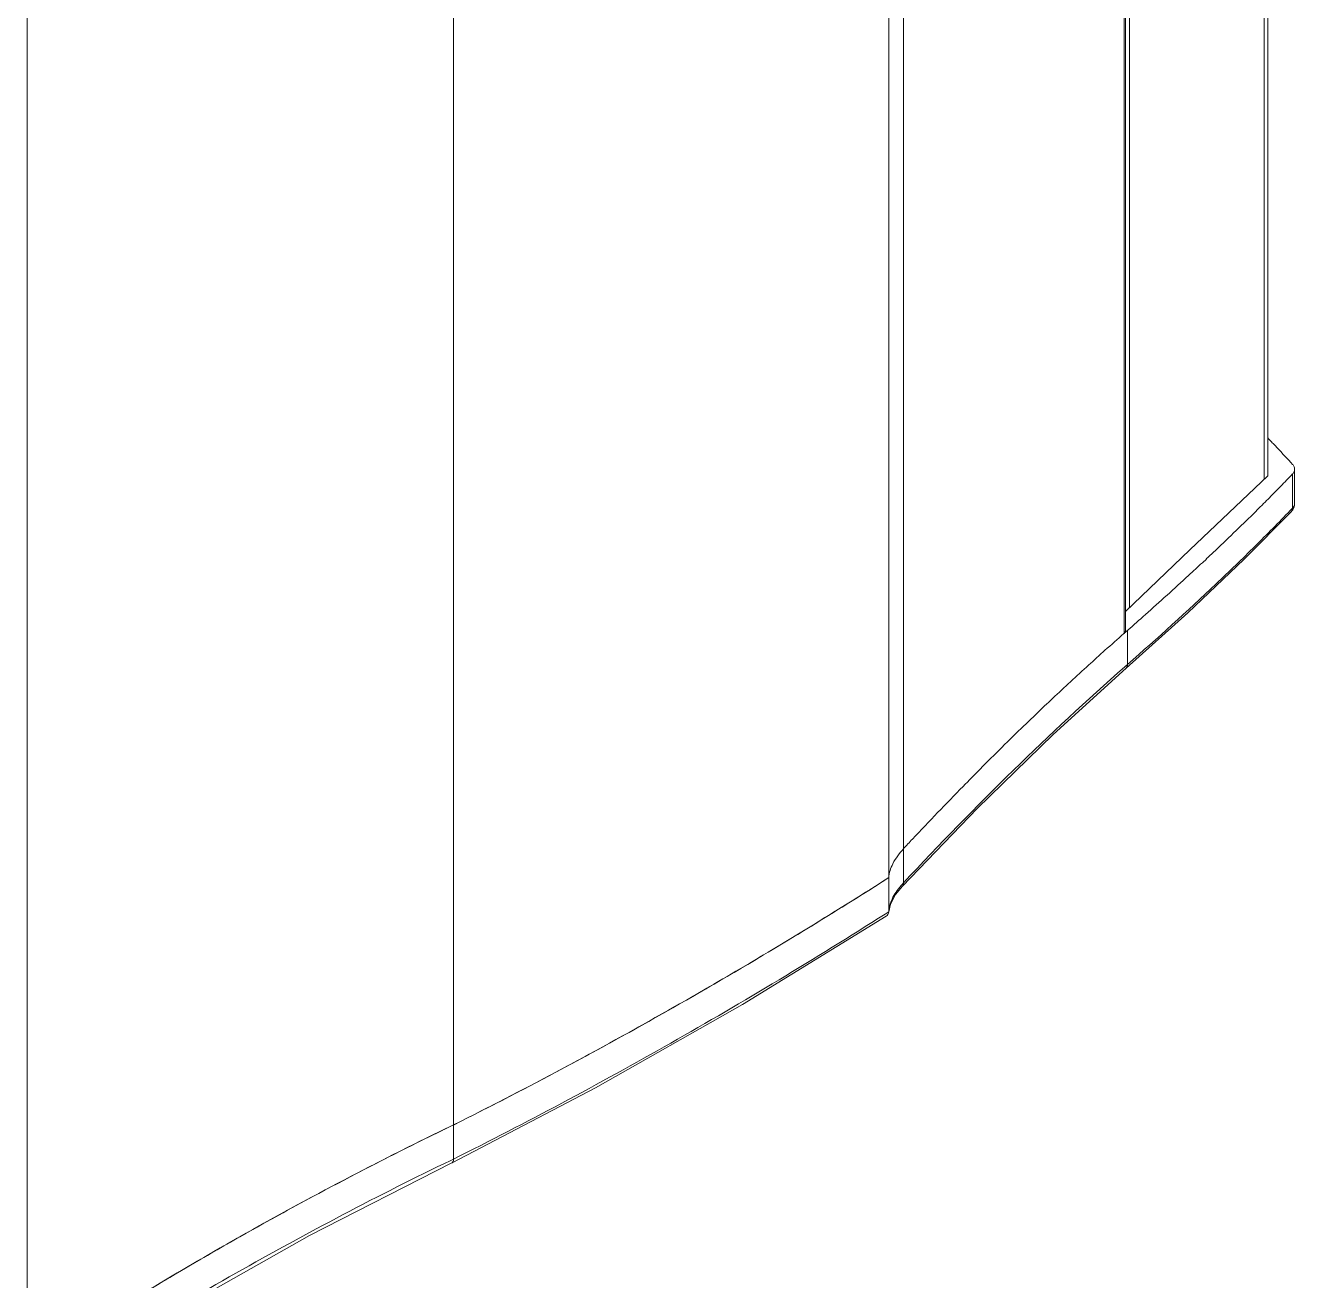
# Model space of a CAD drawing. Header units: millimetres. Extents: x 1177 to 2959, y 93 to 1353.
# Drawn here: x 2655.6 to 2771.3, y 513.5 to 628 of the extents above; entities that cross this region are included whole.
import ezdxf

# ---------------------------------------------------------------- set-up
doc = ezdxf.new("R2010")
doc.units = ezdxf.units.MM
doc.header["$LTSCALE"] = 0.1
doc.layers.get('0').update_dxf_attribs({"lineweight": 13})

msp = doc.modelspace()

# ---------------------------------------------------------------- linework, layer by layer
for p, q in [((2768.52, 1214.47), (2768.52, 586.59)), ((2768.85, 1214.8), (2768.85, 586.9)), ((2755.75, 1202.55), (2755.75, 572.52)), ((2755.87, 572.76), (2755.87, 1202.66)), ((2756.26, 574.89), (2756.26, 1203)), ((2735.65, 549.77), (2735.65, 1182.91)), ((2734.29, 1180.27), (2734.29, 547.13)), ((2694.62, 1157.72), (2694.62, 524.58)), ((2655.73, 505.65), (2655.73, 1135.68)), ((2769.52, 589.64), (2769.7, 589.45)), ((2768.85, 586.9), (2761.76, 580.14)), ((2771.11, 587.06), (2771.11, 583.95)), ((2771.3, 587.5), (2771.3, 584.39)), ((2771.11, 583.95), (2770.89, 583.73)), ((2771.11, 583.95), (2770.9, 583.73)), ((2771, 583.63), (2771, 583.63)), ((2761.76, 580.14), (2755.87, 574.52)), ((2764.81, 580.77), (2764.57, 580.55)), ((2763.25, 579.3), (2762.89, 578.96)), ((2757.69, 574.23), (2757.48, 574.05)), ((2756.48, 573.16), (2755.73, 572.5)), ((2756.06, 572.79), (2756.06, 569.68)), ((2754.01, 570.98), (2753.81, 570.8)), ((2756.06, 569.68), (2755.81, 569.47)), ((2756.06, 569.68), (2755.82, 569.46)), ((2755.93, 569.34), (2755.93, 569.34)), ((2734.29, 550.24), (2734.22, 550.2)), ((2734.29, 550.24), (2734.22, 550.2)), ((2735.54, 549.45), (2735.54, 549.45)), ((2734.29, 547.13), (2733.96, 546.92)), ((2734.29, 547.13), (2733.96, 546.92)), ((2734.29, 547.13), (2734.29, 547.11)), ((2720.99, 542.08), (2720.35, 541.7)), ((2721, 542.07), (2720.36, 541.7)), ((2707.61, 534.49), (2706.99, 534.14)), ((2707.62, 534.48), (2706.99, 534.14)), ((2694.66, 527.71), (2694.62, 527.69)), ((2694.66, 527.71), (2694.62, 527.69)), ((2694.62, 524.58), (2694.36, 524.45)), ((2694.62, 524.58), (2694.36, 524.45)), ((2694.47, 524.23), (2694.48, 524.23)), ((2682.34, 521.45), (2681.85, 521.19)), ((2682.34, 521.45), (2681.86, 521.18)), ((2669.24, 514.08), (2668.73, 513.78)), ((2669.24, 514.07), (2668.74, 513.77))]:
    msp.add_line(p, q)
for points in [[(2755.93, 569.34), (2761.55, 574.39), (2766.7, 579.28), (2771, 583.63)], [(2735.54, 549.45), (2742.36, 556.56), (2749.3, 563.31), (2755.93, 569.34)], [(2734.29, 547.11), (2734.44, 547.81), (2734.92, 548.69), (2735.54, 549.45)], [(2694.48, 524.23), (2707.55, 531.06), (2720.96, 538.67), (2734.07, 546.73)], [(2655.58, 502.19), (2668.33, 510.17), (2681.49, 517.62), (2694.47, 524.23)]]:
    msp.add_lwpolyline(points)
for centre, radius, start, end in [((2723.42, 546.35), 63.24, 43.2068, 44.087), ((2630.4, 458.39), 191.26, 42.629, 43.2516), ((2663.31, 689.59), 148.77, 315.8286, 316.4372), ((2653.89, 698.71), 161.88, 315.5148, 315.8357), ((2647.93, 704.56), 170.23, 315.2736, 315.5166), ((2770.2, 584.39), 1.1, 316.4454, 0), ((2770.72, 583.9), 0.386, 316.5071, 320.6635), ((2615.69, 737.12), 216.05, 313.6451, 314.333), ((2598.19, 755.43), 241.38, 313.142, 313.5743), ((2541.57, 817.4), 325.33, 311.3442, 311.581), ((2917.58, 388.63), 244.96, 131.3567, 131.893), ((2936.78, 367.63), 273.42, 133.2499, 133.6812), ((2939.79, 364.48), 277.77, 133.6805, 134.0634), ((2944.96, 359.15), 285.2, 134.0651, 135.1899), ((2957.94, 346.33), 303.45, 136.8773, 137.1024), ((2741.56, 544.28), 8.07, 137.0943, 139.4216)]:
    msp.add_arc(centre, radius, start, end)
for points, knots in [([(2771.12, 587.93), (2771.17, 587.87), (2771.26, 587.73), (2771.3, 587.57), (2771.3, 587.5)], [0, 0, 0, 0, 0.517496, 1, 1, 1, 1]), ([(2771.3, 587.5), (2771.3, 587.42), (2771.26, 587.26), (2771.17, 587.13), (2771.11, 587.06)], [0, 0, 0, 0, 0.4818, 1, 1, 1, 1]), ([(2768.88, 584.76), (2768.7, 584.58), (2767.97, 583.85), (2767.23, 583.12), (2766.67, 582.57)], [0, 0, 0, 0, 0.245009, 1, 1, 1, 1]), ([(2771.11, 583.95), (2771.17, 584.01), (2771.26, 584.15), (2771.3, 584.31), (2771.3, 584.39)], [0, 0, 0, 0, 0.518117, 1, 1, 1, 1]), ([(2770.9, 583.73), (2769.85, 582.63), (2767.62, 580.37), (2762.72, 575.63), (2758.8, 572.08), (2756.06, 569.68)], [0, 0, 0, 0, 0.223408, 0.46563, 1, 1, 1, 1]), ([(2771.11, 583.95), (2771.11, 583.9), (2771.1, 583.79), (2771.05, 583.69), (2771.02, 583.65)], [0, 0, 0, 0, 0.508904, 1, 1, 1, 1]), ([(2762.89, 578.96), (2762.47, 578.58), (2760.75, 576.98), (2759.01, 575.41), (2757.69, 574.23)], [0, 0, 0, 0, 0.242864, 1, 1, 1, 1]), ([(2755.75, 572.52), (2755.77, 572.54), (2755.83, 572.6), (2755.87, 572.7), (2755.87, 572.76)], [0, 0, 0, 0, 0.270717, 1, 1, 1, 1]), ([(2753.81, 570.8), (2753.45, 570.47), (2751.98, 569.14), (2750.53, 567.8), (2749.44, 566.78)], [0, 0, 0, 0, 0.247395, 1, 1, 1, 1]), ([(2755.81, 569.47), (2752.35, 566.42), (2745.47, 560.01), (2738.91, 553.28), (2735.65, 549.77)], [0, 0, 0, 0, 0.490729, 1, 1, 1, 1]), ([(2756.06, 569.68), (2756.06, 569.62), (2756.04, 569.49), (2755.97, 569.38), (2755.93, 569.34)], [0, 0, 0, 0, 0.517509, 1, 1, 1, 1]), ([(2742.63, 560.14), (2742.11, 559.62), (2740.03, 557.51), (2737.98, 555.37), (2736.46, 553.75)], [0, 0, 0, 0, 0.249276, 1, 1, 1, 1]), ([(2734.29, 550.24), (2734.31, 550.68), (2734.66, 551.66), (2735.27, 552.47), (2735.65, 552.88)], [0, 0, 0, 0, 0.442653, 1, 1, 1, 1]), ([(2694.62, 527.69), (2701.37, 531.06), (2714.79, 538.26), (2727.83, 546.11), (2734.29, 550.24)], [0, 0, 0, 0, 0.496283, 1, 1, 1, 1]), ([(2734.22, 550.2), (2733.14, 549.5), (2728.76, 546.74), (2724.34, 544.05), (2721, 542.07)], [0, 0, 0, 0, 0.248444, 1, 1, 1, 1]), ([(2735.65, 549.77), (2735.65, 549.71), (2735.63, 549.59), (2735.57, 549.49), (2735.54, 549.45)], [0, 0, 0, 0, 0.507888, 1, 1, 1, 1]), ([(2735.43, 549.52), (2735.26, 549.33), (2734.96, 548.93), (2734.5, 548.16), (2734.3, 547.53), (2734.29, 547.13)], [0, 0, 0, 0, 0.290524, 0.554591, 1, 1, 1, 1]), ([(2733.96, 546.92), (2730.76, 544.88), (2724.3, 540.88), (2714.47, 535.13), (2704.58, 529.67), (2697.93, 526.23), (2694.62, 524.58)], [0, 0, 0, 0, 0.251147, 0.503801, 0.754555, 1, 1, 1, 1]), ([(2734.29, 547.11), (2734.28, 547.03), (2734.24, 546.88), (2734.13, 546.77), (2734.07, 546.73)], [0, 0, 0, 0, 0.505041, 1, 1, 1, 1]), ([(2720.36, 541.7), (2719.3, 541.08), (2715.08, 538.62), (2710.83, 536.23), (2707.62, 534.48)], [0, 0, 0, 0, 0.250809, 1, 1, 1, 1]), ([(2706.99, 534.14), (2705.96, 533.58), (2701.88, 531.39), (2697.76, 529.26), (2694.66, 527.71)], [0, 0, 0, 0, 0.252959, 1, 1, 1, 1]), ([(2655.73, 505.65), (2661.98, 509.76), (2674.72, 517.53), (2687.93, 524.47), (2694.62, 527.69)], [0, 0, 0, 0, 0.502208, 1, 1, 1, 1]), ([(2694.62, 527.69), (2693.6, 527.2), (2689.47, 525.18), (2685.39, 523.08), (2682.34, 521.45)], [0, 0, 0, 0, 0.247241, 1, 1, 1, 1]), ([(2694.36, 524.45), (2691.07, 522.87), (2684.48, 519.54), (2674.73, 514.21), (2665.11, 508.55), (2658.82, 504.57), (2655.73, 502.54)], [0, 0, 0, 0, 0.246831, 0.497892, 0.750008, 1, 1, 1, 1]), ([(2694.48, 524.23), (2694.5, 524.24), (2694.54, 524.28), (2694.59, 524.36), (2694.61, 524.46), (2694.62, 524.54), (2694.62, 524.58)], [0, 0, 0, 0, 0.19666, 0.420089, 0.686561, 1, 1, 1, 1]), ([(2681.85, 521.19), (2680.79, 520.62), (2676.55, 518.32), (2672.36, 515.92), (2669.24, 514.08)], [0, 0, 0, 0, 0.249216, 1, 1, 1, 1]), ([(2668.73, 513.78), (2667.63, 513.12), (2663.25, 510.48), (2658.92, 507.75), (2655.73, 505.65)], [0, 0, 0, 0, 0.251424, 1, 1, 1, 1])]:
    msp.add_open_spline(points, degree=3, knots=knots)

doc.saveas('drawing.dxf')
